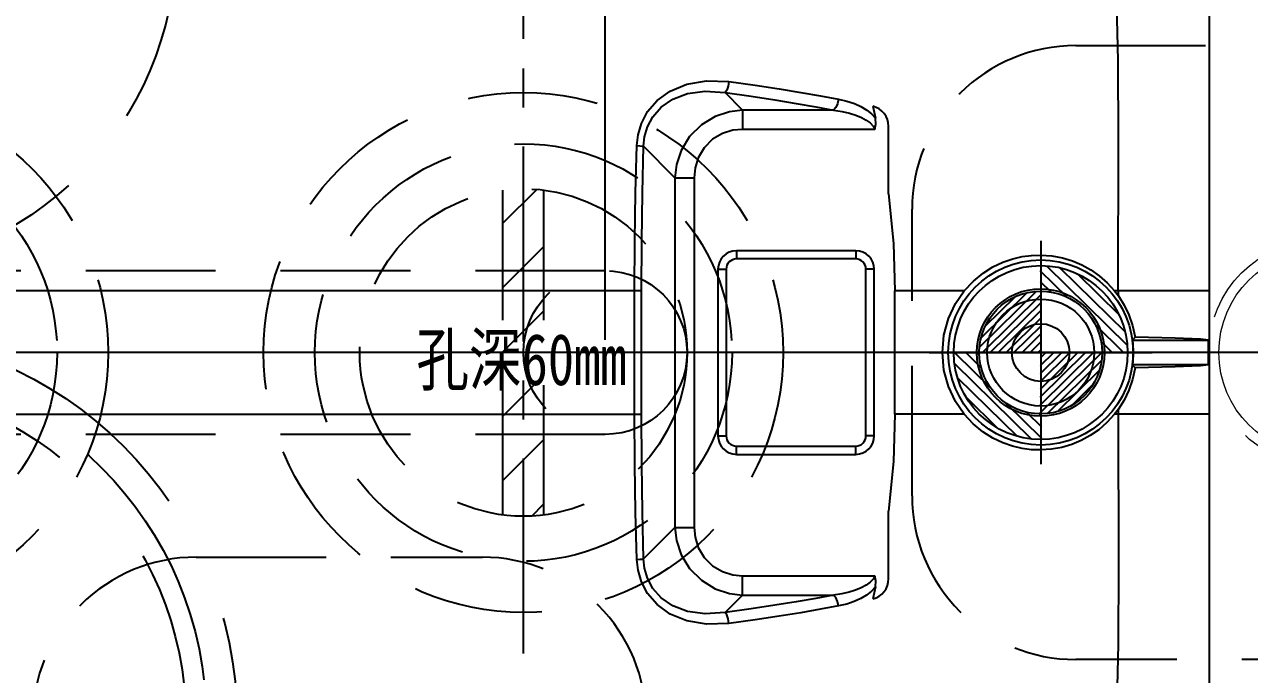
# Model space of a CAD drawing. Header units: inches. Extents: x 157915 to 159347, y -49911 to -48898.
# Drawn here: x 158666.8 to 158726.7, y -49112.6 to -49080.8 of the extents above; entities that cross this region are included whole.
import ezdxf
from ezdxf.enums import TextEntityAlignment as Align

# ---------------------------------------------------------------- set-up
doc = ezdxf.new("R2010")
doc.units = ezdxf.units.IN
doc.header["$LTSCALE"] = 2
doc.header["$MEASUREMENT"] = 0
doc.header["$PDMODE"] = 3
doc.header["$PDSIZE"] = 0.3125
for name, pattern in [('ACAD_ISO02W100', [15, 12, -3]), ('CENTER', [50.8, 31.75, -6.35, 6.35, -6.35]), ('DASHED2', [0.375, 0.25, -0.125]), ('HIDDEN', [9.525, 6.35, -3.175])]:
    doc.linetypes.add(name, pattern=pattern)
doc.layers.get('0').update_dxf_attribs({"linetype": 'CONTINUOUS'})
doc.layers.get('Defpoints').update_dxf_attribs({"linetype": 'CONTINUOUS'})
for name, color, linetype in [('CAV-COR', 1, 'CONTINUOUS'), ('DEFAULT_1', 7, 'CENTER'), ('PIN', 4, 'CONTINUOUS'), ('SCREW', 52, 'HIDDEN'), ('SP', 3, 'CONTINUOUS'), ('wr1', 97, 'DASHED2'), ('壓塊', 157, 'CONTINUOUS'), ('文字', 1, 'CONTINUOUS')]:
    doc.layers.add(name, color=color, linetype=linetype)
for name, color, linetype, lineweight in [('dim', 3, 'CONTINUOUS', 15), ('截面', 191, 'CONTINUOUS', 15), ('螺絲', 42, 'ACAD_ISO02W100', 15)]:
    doc.layers.add(name, color=color, linetype=linetype, lineweight=lineweight)
doc.styles.add('ROMANC', font='romanc', dxfattribs={"width": 0.6, "height": 1})
doc.styles.get("Standard").update_dxf_attribs({"font": 'txt.shx', "width": 0.67})
doc.styles.add('新字体', font='KAIU.TTF', dxfattribs={"width": 0.75})
doc.dimstyles.new('2.00', dxfattribs={"dimtxt": 5, "dimasz": 4, "dimexe": 0.666, "dimexo": 0.626, "dimgap": 1, "dimtad": 0, "dimzin": 0, "dimdsep": 46, "dimtxsty": 'Standard', "dimcen": 0.09, "dimclrd": 3, "dimclre": 3, "dimclrt": 7, "dimazin": 0, "dimtfac": 1, "dimtofl": 0, "dimtmove": 0, "dimatfit": 0, "dimfxl": 0, "dimtolj": 1, "dimtzin": 0, "dimarcsym": 0})

# ---------------------------------------------------------------- blocks, each defined once
blk = doc.blocks.new('20160823.140637')
at = {"layer": '截面', "linetype": 'Continuous', "ltscale": 0.3}
h = blk.add_hatch(dxfattribs=at)
h.set_pattern_fill('ANSI31', color=256, scale=25, style=0)
h.set_pattern_definition([(45, (170617.2364, -50194.565), (-2.20970869, 2.20970869), [])])
h.paths.add_polyline_path([(6.195, 50.953), (6.988, 50.841), (7.777, 50.697), (8.558, 50.522), (9.33, 50.315), (10.094, 50.078), (10.847, 49.81), (11.59, 49.512), (12.321, 49.184), (13.038, 48.827), (13.738, 48.443), (14.423, 48.03), (15.092, 47.589), (29.698, 37.542), (29.916, 37.384), (30.123, 37.215), (30.321, 37.036), (30.509, 36.846), (30.687, 36.645), (30.854, 36.435), (31.01, 36.217), (31.154, 35.989), (31.285, 35.755), (31.403, 35.515), (31.509, 35.267), (31.601, 35.015), (31.679, 34.758), (31.743, 34.496), (31.794, 34.233), (31.829, 33.967), (31.851, 33.7), (31.858, 33.43), (31.858, 16.046, -0.414214), (30.858, 15.046), (-12.081, 15.046, -0.414214), (-13.081, 16.046), (-13.081, 28.931), (-14.453, 28.931), (-15.749, 29.957, 0.168991), (-14.777, 32.75, 0.189103), (-15.977, 35.81), (-15.961, 35.825), (-15.961, 38.483), (-8.774, 48.931), (-8.615, 49.149), (-8.445, 49.358), (-8.265, 49.557), (-8.074, 49.746), (-7.872, 49.925), (-7.662, 50.092), (-7.443, 50.248), (-7.216, 50.393), (-6.981, 50.524), (-6.74, 50.643), (-6.493, 50.748), (-6.241, 50.84), (-5.984, 50.918), (-5.723, 50.983), (-5.46, 51.033), (-5.196, 51.069), (-4.929, 51.09), (-4.66, 51.098), (3.801, 51.098), (4.602, 51.081), (5.401, 51.033)])
h.paths.add_polyline_path([(30.858, -30.951, -0.414214), (31.858, -31.951), (31.858, -49.334), (31.851, -49.604), (31.829, -49.872), (31.794, -50.137), (31.743, -50.401), (31.679, -50.662), (31.601, -50.919), (31.509, -51.171), (31.403, -51.419), (31.285, -51.66), (31.154, -51.894), (31.01, -52.121), (30.854, -52.34), (30.687, -52.549), (30.509, -52.75), (30.321, -52.94), (30.123, -53.12), (29.916, -53.289), (29.698, -53.447), (15.092, -63.494), (14.423, -63.935), (13.738, -64.347), (13.038, -64.731), (12.321, -65.088), (11.59, -65.417), (10.847, -65.715), (10.094, -65.982), (9.33, -66.22), (8.558, -66.426), (7.777, -66.601), (6.988, -66.746), (6.195, -66.858), (5.401, -66.938), (4.602, -66.986), (3.801, -67.002), (-4.66, -67.002), (-4.929, -66.995), (-5.196, -66.973), (-5.46, -66.938), (-5.723, -66.887), (-5.984, -66.823), (-6.241, -66.745), (-6.493, -66.653), (-6.74, -66.547), (-6.981, -66.429), (-7.216, -66.297), (-7.443, -66.153), (-7.662, -65.997), (-7.872, -65.829), (-8.074, -65.65), (-8.265, -65.461), (-8.445, -65.263), (-8.615, -65.054), (-8.774, -64.836), (-15.961, -54.387), (-15.961, -51.729), (-15.977, -51.714, 0.189103), (-14.777, -48.655, 0.168991), (-15.749, -45.862), (-14.453, -44.836), (-13.081, -44.836), (-13.081, -31.951, -0.414214), (-12.081, -30.951)])
h.paths.add_polyline_path([(-94.357, 16.548), (-94.357, -32.452, 0.414214), (-93.357, -33.452), (-87.057, -33.452, 0.414214), (-86.057, -32.452), (-86.057, 16.548, 0.414214), (-87.057, 17.548), (-93.357, 17.548, 0.414214)])
h.paths.add_polyline_path([(-49.425, 38.498), (-49.425, 25.188, 0.414214), (-48.425, 24.188), (-42.105, 24.188, 0.414214), (-41.105, 25.188), (-41.105, 38.498, 0.414214), (-42.105, 39.498), (-48.425, 39.498, 0.414214)])
h.paths.add_polyline_path([(-49.425, -41.092), (-49.425, -54.402, 0.414214), (-48.425, -55.402), (-42.105, -55.402, 0.414214), (-41.105, -54.402), (-41.105, -41.092, 0.414214), (-42.105, -40.092), (-48.425, -40.092, 0.414214)])
blk = doc.blocks.new('20140813.092309')
at = {"layer": '螺絲', "color": 137, "linetype": 'CENTER', "ltscale": 0.25}
for p, q in [((0, -7.042), (0, 7.042)), ((-7, 0), (7, 0))]:
    blk.add_line(p, q, dxfattribs=at)
at = {"layer": '螺絲', "color": 137, "linetype": 'Continuous'}
blk.add_lwpolyline([(-1.443, 2.5), (-2.887, 0), (-1.443, -2.5), (1.443, -2.5), (2.887, 0), (1.443, 2.5)], close=True, dxfattribs=at)
at = {"layer": '螺絲', "color": 137, "linetype": 'HIDDEN'}
blk.add_circle((0, 0), 5.5, dxfattribs=at)
at = {"layer": '螺絲', "color": 137}
for radius in [5, 3]:
    blk.add_circle((0, 0), radius, dxfattribs=at)
at = {"layer": 'dim', "style": 'ROMANC', "width": 0.8}
blk.add_text('M6', height=3.1716, dxfattribs=at).set_placement((-2.976, -1.589))
blk = doc.blocks.new('20160825.191916')
at = {"color": 8, "linetype": 'HIDDEN'}
blk.add_circle((0, 0), 19, dxfattribs=at)
at = {"layer": 'SP', "linetype": 'CENTER', "ltscale": 0.25}
for p, q in [((0, -21.5), (0, 21.5)), ((-21.5, 0), (21.5, 0))]:
    blk.add_line(p, q, dxfattribs=at)
at = {"layer": 'SP', "linetype": 'HIDDEN'}
for radius in [17.5, 16.5]:
    blk.add_circle((0, 0), radius, dxfattribs=at)
at = {"layer": 'dim', "insert": (-5.289, -6.05), "char_height": 4.0633, "attachment_point": 5}
blk.add_mtext('Ø35', dxfattribs=at)
at = {"layer": 'SP'}
for s, p in [('S', (-6.081, 3.359)), ('P', (4.334, -7.124))]:
    blk.add_text(s, height=4.582, dxfattribs=at).set_placement(p)
blk = doc.blocks.new('*D37227')
at = {"layer": 'Defpoints', "color": 0}
for p in [(158691.163, -49011.518), (158658.163, -49016.868), (158691.163, -49082.168)]:
    blk.add_point(p, dxfattribs=at)
at = {"layer": 'dim', "color": 3, "linetype": 'ByBlock', "lineweight": -2}
for p, q in [((158658.163, -49016.242), (158658.163, -49010.852)), ((158691.163, -49081.542), (158691.163, -49010.852)), ((158662.163, -49011.518), (158667.521, -49011.518)), ((158687.163, -49011.518), (158681.805, -49011.518))]:
    blk.add_line(p, q, dxfattribs=at)
at = {"layer": 'dim', "color": 3, "linetype": 'ByBlock'}
for points in [[(158662.163, -49010.851), (158662.163, -49012.184), (158658.163, -49011.518)], [(158687.163, -49012.184), (158687.163, -49010.851), (158691.163, -49011.518)]]:
    blk.add_solid(points, dxfattribs=at)
at = {"layer": 'dim', "color": 7, "linetype": 'ByBlock', "insert": (158674.663, -49011.518), "char_height": 5, "attachment_point": 5}
blk.add_mtext('\\A1;33.00', dxfattribs=at)
blk = doc.blocks.new('*D37255')
at = {"layer": 'Defpoints', "color": 0}
for p in [(158695.163, -49003.941), (158658.163, -49016.868), (158695.163, -49096.868)]:
    blk.add_point(p, dxfattribs=at)
at = {"layer": 'dim', "color": 3, "linetype": 'ByBlock', "lineweight": -2}
for p, q in [((158658.163, -49016.242), (158658.163, -49003.275)), ((158695.163, -49096.242), (158695.163, -49003.275)), ((158662.163, -49003.941), (158669.521, -49003.941)), ((158691.163, -49003.941), (158683.805, -49003.941))]:
    blk.add_line(p, q, dxfattribs=at)
at = {"layer": 'dim', "color": 3, "linetype": 'ByBlock'}
for points in [[(158662.163, -49003.274), (158662.163, -49004.608), (158658.163, -49003.941)], [(158691.163, -49004.608), (158691.163, -49003.274), (158695.163, -49003.941)]]:
    blk.add_solid(points, dxfattribs=at)
at = {"layer": 'dim', "color": 7, "linetype": 'ByBlock', "insert": (158676.663, -49003.941), "char_height": 5, "attachment_point": 5}
blk.add_mtext('\\A1;37.00', dxfattribs=at)
blk = doc.blocks.new('20160902.193058')
at = {"layer": 'wr1', "linetype": 'HIDDEN', "ltscale": 0.5}
h = blk.add_hatch(dxfattribs=at)
h.set_pattern_fill('ANSI31', color=256, scale=0.7, angle=180, style=0)
h.set_pattern_definition([(225, (346569.7157, -87469.4473), (1.571544821, -1.571544821), [])])
h.paths.add_polyline_path([(1, 0), (0, 0), (0, -8, 0.031342), (1, -7.937)])
h.paths.add_polyline_path([(-1, -7.937, 0.031342), (0, -8), (0, 0), (-1, 0)])
h.paths.add_polyline_path([(0, 0), (1, 0), (1, 7.937, 0.031342), (0, 8)])
h.paths.add_polyline_path([(-1, 0), (0, 0), (0, 8, 0.031342), (-1, 7.937)])
at = {"layer": 'wr1', "linetype": 'CENTER', "ltscale": 0.15}
for p, q in [((0, -14.7), (0, 14.7)), ((14.7, 0), (-14.7, 0))]:
    blk.add_line(p, q, dxfattribs=at)
at = {"layer": 'wr1', "linetype": 'HIDDEN', "ltscale": 0.5}
for p, q in [((-1, -7.937), (-1, 7.937)), ((1, -7.937), (1, 7.937))]:
    blk.add_line(p, q, dxfattribs=at)
for radius in [12.7, 10.2, 8]:
    blk.add_circle((0, 0), radius, dxfattribs=at)

msp = doc.modelspace()

# ---------------------------------------------------------------- hatches: boundary and pattern name
at = {"layer": 'PIN', "linetype": 'Continuous'}
h = msp.add_hatch(dxfattribs=at)
h.set_pattern_fill('ANSI31', color=135, scale=3.090909, angle=90.5, style=0)
h.set_pattern_definition([(135.5, (159033.88704, -49116.10546), (-0.27080585, -0.27557404), [])])
h.paths.add_polyline_path([(158716.416, -49092.618, -0.414214), (158720.703, -49096.831), (158719.453, -49096.842, 0.414214), (158716.427, -49093.868)])
h.paths.add_polyline_path([(158713.453, -49096.894, 0.414214), (158716.479, -49099.868), (158716.49, -49101.118, -0.414214), (158712.203, -49096.905)])
h = msp.add_hatch(dxfattribs=at)
h.set_pattern_fill('ANSI31', color=135, scale=2.181818, angle=89.5, style=0)
h.set_pattern_definition([(44.5, (158492.38198, -49110.44739), (0.19115707, -0.19452285), [])])
h.paths.add_polyline_path([(158716.453, -49096.868), (158719.453, -49096.894, -0.414214), (158716.427, -49099.868)])
h.paths.add_polyline_path([(158716.479, -49093.868), (158716.453, -49096.868), (158713.453, -49096.842, -0.414214)])

# ---------------------------------------------------------------- linework, layer by layer
at = {"color": 8, "linetype": 'HIDDEN', "ltscale": 0.7}
msp.add_circle((158658.163, -49076.868), 16, dxfattribs=at)
at = {"layer": 'CAV-COR', "linetype": 'ByBlock'}
for p, q in [((158724.693, -49074.356), (158724.694, -49113.33)), ((158701.88, -49085.019), (158701.026, -49084.165)), ((158706.327, -49085.019), (158701.88, -49085.019)), ((158701.88, -49085.019), (158701.88, -49085.964)), ((158708.339, -49085.964), (158701.88, -49085.964)), ((158709.016, -49089.112), (158709.016, -49085.813)), ((158698.574, -49088.325), (158697.042, -49086.792)), ((158698.574, -49088.325), (158699.519, -49088.325)), ((158698.574, -49088.325), (158698.574, -49105.411)), ((158699.519, -49088.325), (158699.519, -49105.411)), ((158707.408, -49091.893), (158701.579, -49091.893)), ((158701.579, -49091.893), (158701.579, -49092.295)), ((158707.408, -49091.893), (158707.408, -49092.295)), ((158707.408, -49092.295), (158701.579, -49092.295)), ((158700.675, -49092.798), (158701.077, -49092.798)), ((158700.675, -49092.798), (158700.675, -49100.938)), ((158701.077, -49092.798), (158701.077, -49100.938)), ((158708.313, -49092.798), (158707.911, -49092.798)), ((158707.911, -49100.938), (158707.911, -49092.798)), ((158708.313, -49100.938), (158708.313, -49092.798)), ((158696.935, -49093.853), (158608.375, -49093.853)), ((158696.601, -49099.883), (158696.601, -49093.853)), ((158696.935, -49099.883), (158696.935, -49093.853)), ((158712.718, -49093.853), (158709.326, -49093.853)), ((158709.326, -49099.883), (158709.326, -49093.853)), ((158724.693, -49093.853), (158720.063, -49093.853)), ((158721.074, -49096.115), (158720.944, -49096.265)), ((158720.944, -49096.265), (158724.659, -49096.265)), ((158724.659, -49097.471), (158724.659, -49096.265)), ((158724.659, -49097.471), (158720.944, -49097.471)), ((158721.074, -49097.621), (158720.944, -49097.471)), ((158608.375, -49099.883), (158696.935, -49099.883)), ((158712.718, -49099.883), (158709.326, -49099.883)), ((158724.693, -49099.883), (158720.063, -49099.883)), ((158720.248, -49099.883), (158720.249, -49099.801)), ((158720.248, -49099.883), (158720.257, -49107.25)), ((158720.249, -49099.801), (158720.249, -49099.638)), ((158700.675, -49100.938), (158701.077, -49100.938)), ((158708.313, -49100.938), (158707.911, -49100.938)), ((158701.579, -49101.441), (158707.408, -49101.441)), ((158701.579, -49101.843), (158701.579, -49101.441)), ((158707.408, -49101.843), (158707.408, -49101.441)), ((158701.579, -49101.843), (158707.408, -49101.843)), ((158709.016, -49107.923), (158709.016, -49104.624)), ((158697.042, -49106.944), (158698.574, -49105.411)), ((158698.574, -49105.411), (158699.519, -49105.411)), ((158701.88, -49107.772), (158708.339, -49107.772)), ((158701.88, -49108.717), (158701.88, -49107.772)), ((158708.375, -49108.313), (158708.179, -49108.527)), ((158701.026, -49109.571), (158701.88, -49108.717)), ((158701.88, -49108.717), (158706.327, -49108.717))]:
    msp.add_line(p, q, dxfattribs=at)
for points in [[(158720.248, -49093.853), (158720.257, -49086.486), (158720.24, -49082.602), (158720.144, -49078.53), (158719.87, -49074.361)], [(158696.714, -49086.754), (158696.772, -49086.229), (158696.935, -49085.669), (158697.237, -49085.096), (158697.703, -49084.553), (158698.343, -49084.091), (158699.152, -49083.756), (158700.114, -49083.59), (158701.209, -49083.63)], [(158701.209, -49083.63), (158701.174, -49083.855), (158701.108, -49084.046), (158701.026, -49084.165)], [(158701.209, -49083.63), (158702.499, -49083.811), (158703.665, -49083.987), (158704.722, -49084.157), (158705.684, -49084.322), (158706.567, -49084.484)], [(158697.042, -49086.792), (158697.088, -49086.331), (158697.228, -49085.842), (158697.491, -49085.346), (158697.901, -49084.881), (158698.469, -49084.491), (158699.189, -49084.219), (158700.047, -49084.1), (158701.026, -49084.165)], [(158701.026, -49084.165), (158702.304, -49084.347), (158703.458, -49084.523), (158704.504, -49084.693), (158705.455, -49084.858), (158706.327, -49085.019)], [(158706.567, -49084.484), (158706.522, -49084.71), (158706.436, -49084.902), (158706.327, -49085.019)], [(158706.567, -49084.484), (158706.983, -49084.582), (158707.347, -49084.706), (158707.666, -49084.852), (158707.945, -49085.021)], [(158708.242, -49084.835), (158708.31, -49085.13), (158708.375, -49085.423)], [(158701.88, -49085.019), (158701.232, -49085.099), (158700.542, -49085.329), (158699.867, -49085.738), (158699.29, -49086.315), (158698.882, -49086.99), (158698.654, -49087.679), (158698.574, -49088.325)], [(158706.327, -49085.019), (158706.739, -49085.085), (158707.101, -49085.168), (158707.417, -49085.266), (158707.693, -49085.379), (158707.928, -49085.507), (158708.117, -49085.648), (158708.256, -49085.8), (158708.339, -49085.964)], [(158707.945, -49085.021), (158708.183, -49085.212), (158708.375, -49085.423)], [(158708.339, -49085.964), (158708.398, -49085.71), (158708.375, -49085.423)], [(158701.88, -49085.964), (158701.404, -49086.008), (158700.9, -49086.162), (158700.412, -49086.448), (158700.001, -49086.86), (158699.715, -49087.348), (158699.563, -49087.85), (158699.519, -49088.325)], [(158696.601, -49093.853), (158696.614, -49091.412), (158696.651, -49089.047), (158696.714, -49086.754)], [(158696.714, -49086.754), (158696.854, -49086.765), (158696.967, -49086.778), (158697.042, -49086.792)], [(158696.935, -49093.853), (158696.946, -49091.424), (158696.982, -49089.071), (158697.042, -49086.792)], [(158709.016, -49089.112), (158709.25, -49091.542), (158709.326, -49093.853)], [(158712.718, -49093.853), (158713.162, -49093.379), (158713.635, -49092.992), (158714.12, -49092.688), (158714.606, -49092.457), (158715.084, -49092.291), (158715.552, -49092.182), (158716.008, -49092.122), (158716.453, -49092.107)], [(158716.453, -49092.107), (158716.997, -49092.145), (158717.515, -49092.241), (158718.005, -49092.39), (158718.468, -49092.586), (158718.905, -49092.829), (158719.316, -49093.118), (158719.702, -49093.457), (158720.063, -49093.853)], [(158712.718, -49099.883), (158712.286, -49099.258), (158711.944, -49098.531), (158711.722, -49097.722), (158711.645, -49096.869), (158711.722, -49096.015), (158711.943, -49095.206), (158712.286, -49094.48), (158712.718, -49093.853)], [(158720.063, -49093.853), (158720.127, -49093.933), (158720.189, -49094.015), (158720.249, -49094.098)], [(158720.249, -49094.098), (158720.249, -49093.935), (158720.248, -49093.853)], [(158720.249, -49094.098), (158720.532, -49094.546), (158720.767, -49095.03), (158720.949, -49095.553), (158721.074, -49096.115)], [(158724.659, -49096.265), (158724.263, -49096.217), (158723.032, -49096.168), (158721.074, -49096.115)], [(158724.659, -49097.471), (158724.263, -49097.519), (158723.032, -49097.568), (158721.074, -49097.621)], [(158721.074, -49097.621), (158720.949, -49098.183), (158720.767, -49098.706), (158720.532, -49099.19), (158720.249, -49099.638)], [(158696.714, -49106.982), (158696.651, -49104.689), (158696.614, -49102.324), (158696.601, -49099.883)], [(158697.042, -49106.944), (158696.982, -49104.665), (158696.946, -49102.312), (158696.935, -49099.883)], [(158709.326, -49099.883), (158709.25, -49102.194), (158709.016, -49104.624)], [(158716.453, -49101.629), (158716.005, -49101.614), (158715.546, -49101.553), (158715.076, -49101.443), (158714.596, -49101.275), (158714.112, -49101.044), (158713.629, -49100.739), (158713.159, -49100.354), (158712.718, -49099.883)], [(158720.063, -49099.883), (158719.688, -49100.293), (158719.29, -49100.638), (158718.871, -49100.928), (158718.432, -49101.167), (158717.973, -49101.358), (158717.492, -49101.5), (158716.987, -49101.592), (158716.453, -49101.629)], [(158720.249, -49099.638), (158720.189, -49099.721), (158720.127, -49099.803), (158720.063, -49099.883)], [(158698.574, -49105.411), (158698.654, -49106.057), (158698.882, -49106.746), (158699.29, -49107.421), (158699.867, -49107.998), (158700.542, -49108.407), (158701.232, -49108.637), (158701.88, -49108.717)], [(158699.519, -49105.411), (158699.563, -49105.886), (158699.715, -49106.388), (158700.001, -49106.876), (158700.412, -49107.288), (158700.9, -49107.574), (158701.404, -49107.728), (158701.88, -49107.772)], [(158696.714, -49106.982), (158696.854, -49106.971), (158696.967, -49106.958), (158697.042, -49106.944)], [(158701.209, -49110.106), (158700.114, -49110.146), (158699.152, -49109.98), (158698.343, -49109.645), (158697.703, -49109.183), (158697.237, -49108.64), (158696.935, -49108.067), (158696.772, -49107.507), (158696.714, -49106.982)], [(158701.026, -49109.571), (158700.047, -49109.636), (158699.189, -49109.517), (158698.469, -49109.245), (158697.901, -49108.855), (158697.491, -49108.39), (158697.228, -49107.894), (158697.088, -49107.405), (158697.042, -49106.944)], [(158720.257, -49107.25), (158720.24, -49111.134), (158720.144, -49115.206), (158719.87, -49119.375)], [(158708.339, -49107.772), (158708.255, -49107.938), (158708.114, -49108.092), (158707.92, -49108.234), (158707.681, -49108.363), (158707.401, -49108.476), (158707.084, -49108.573), (158706.727, -49108.654), (158706.327, -49108.717)], [(158708.375, -49108.313), (158708.31, -49108.606), (158708.242, -49108.901)], [(158708.375, -49108.313), (158708.398, -49108.026), (158708.339, -49107.772)], [(158706.327, -49108.717), (158705.455, -49108.878), (158704.504, -49109.043), (158703.458, -49109.213), (158702.304, -49109.389), (158701.026, -49109.571)], [(158706.567, -49109.252), (158706.522, -49109.026), (158706.436, -49108.834), (158706.327, -49108.717)], [(158708.179, -49108.527), (158707.936, -49108.72), (158707.653, -49108.89), (158707.332, -49109.036), (158706.971, -49109.158), (158706.567, -49109.252)], [(158706.567, -49109.252), (158705.684, -49109.414), (158704.722, -49109.579), (158703.665, -49109.749), (158702.499, -49109.925), (158701.209, -49110.106)], [(158701.209, -49110.106), (158701.174, -49109.881), (158701.108, -49109.69), (158701.026, -49109.571)]]:
    msp.add_lwpolyline(points, dxfattribs=at)
for radius in [4.522, 3.115, 2.613, 1.407]:
    msp.add_circle((158716.453, -49096.868), radius, dxfattribs=at)
for centre, radius, start, end in [((158708.011, -49085.813), 1.005, 0, 76.72737), ((158701.579, -49092.798), 0.904, 90, 180), ((158707.408, -49092.798), 0.904, 0, 90), ((158701.579, -49092.798), 0.502, 90, 180), ((158707.408, -49092.798), 0.502, 0, 90), ((158716.453, -49096.868), 4.531, 352.35266, 7.64734), ((158701.579, -49100.938), 0.904, 180, 270), ((158701.579, -49100.938), 0.502, 180, 270), ((158707.408, -49100.938), 0.904, 270, 0), ((158707.408, -49100.938), 0.502, 270, 0), ((158708.011, -49107.923), 1.005, 283.27263, 0)]:
    msp.add_arc(centre, radius, start, end, dxfattribs=at)
at = {"layer": 'DEFAULT_1', "color": 2, "linetype": 'CENTER'}
msp.add_line((158731.656, -49096.868), (158583.471, -49096.868), dxfattribs=at)
at = {"layer": 'PIN', "color": 135, "linetype": 'Continuous'}
for p, q in [((158716.453, -49091.418), (158716.453, -49102.318)), ((158711.003, -49096.868), (158721.903, -49096.868))]:
    msp.add_line(p, q, dxfattribs=at)
for radius in [4.25, 3]:
    msp.add_circle((158716.453, -49096.868), radius, dxfattribs=at)
at = {"layer": 'wr1', "linetype": 'HIDDEN', "ltscale": 0.5}
for p, q in [((158695.163, -49092.868), (158513.163, -49092.868)), ((158695.163, -49100.868), (158513.163, -49100.868))]:
    msp.add_line(p, q, dxfattribs=at)
msp.add_circle((158695.163, -49096.868), 4, dxfattribs=at)
at = {"layer": '壓塊', "color": 67, "linetype": 'HIDDEN', "ltscale": 0.5}
for points in [[(158718.163, -49081.868), (158742.163, -49081.868, -0.414214), (158750.163, -49089.868), (158750.163, -49103.868, -0.414214), (158742.163, -49111.868), (158718.163, -49111.868, -0.414214), (158710.163, -49103.868), (158710.163, -49089.868, -0.414214)], [(158667.163, -49138.868), (158667.163, -49114.868, -0.414214), (158675.163, -49106.868), (158689.163, -49106.868, -0.414214), (158697.163, -49114.868), (158697.163, -49138.868, -0.414214), (158689.163, -49146.868), (158675.163, -49146.868, -0.414214)]]:
    msp.add_lwpolyline(points, format="xyb", close=True, dxfattribs=at)

# ---------------------------------------------------------------- block references
at = {"layer": 'SCREW', "linetype": 'ByBlock', "ltscale": 0.3}
msp.add_blockref('20140813.092309', (158730.163, -49096.868), dxfattribs=at)
at = {"layer": 'SP', "linetype": 'ByBlock'}
msp.add_blockref('20160825.191916', (158658.163, -49114.868), dxfattribs=at)
at = {"layer": 'wr1', "linetype": 'ByBlock'}
for p in [(158658.163, -49096.868), (158691.163, -49096.868)]:
    msp.add_blockref('20160902.193058', p, dxfattribs=at)
at = {"layer": '截面', "linetype": 'ByBlock'}
msp.add_blockref('20160823.140637', (158693.52, -49088.916), dxfattribs=at)

# ---------------------------------------------------------------- texts
at = {"layer": '文字', "color": 4, "style": '新字体', "width": 0.75}
msp.add_text('孔深60mm', height=2.5144, dxfattribs=at).set_placement((158691.069, -49097.185), align=Align.MIDDLE)

# ---------------------------------------------------------------- dimensions: what is measured, and where the dimension line sits
at = {"layer": 'dim', "linetype": 'ByBlock'}
dim = msp.add_linear_dim(base=(158695.163, -49003.941), p1=(158658.163, -49016.868), p2=(158695.163, -49096.868), dimstyle='2.00', dxfattribs=at)
dim.commit()
dim.dimension.update_dxf_attribs({"geometry": '*D37255', "text_midpoint": (158676.663, -49003.941), "dimtype": 160})
dim = msp.add_linear_dim(base=(158691.163, -49011.518), p1=(158658.163, -49016.868), p2=(158691.163, -49082.168), angle=180, dimstyle='2.00', dxfattribs=at)
dim.commit()
dim.dimension.update_dxf_attribs({"geometry": '*D37227', "text_midpoint": (158674.663, -49011.518)})

doc.saveas('drawing.dxf')
